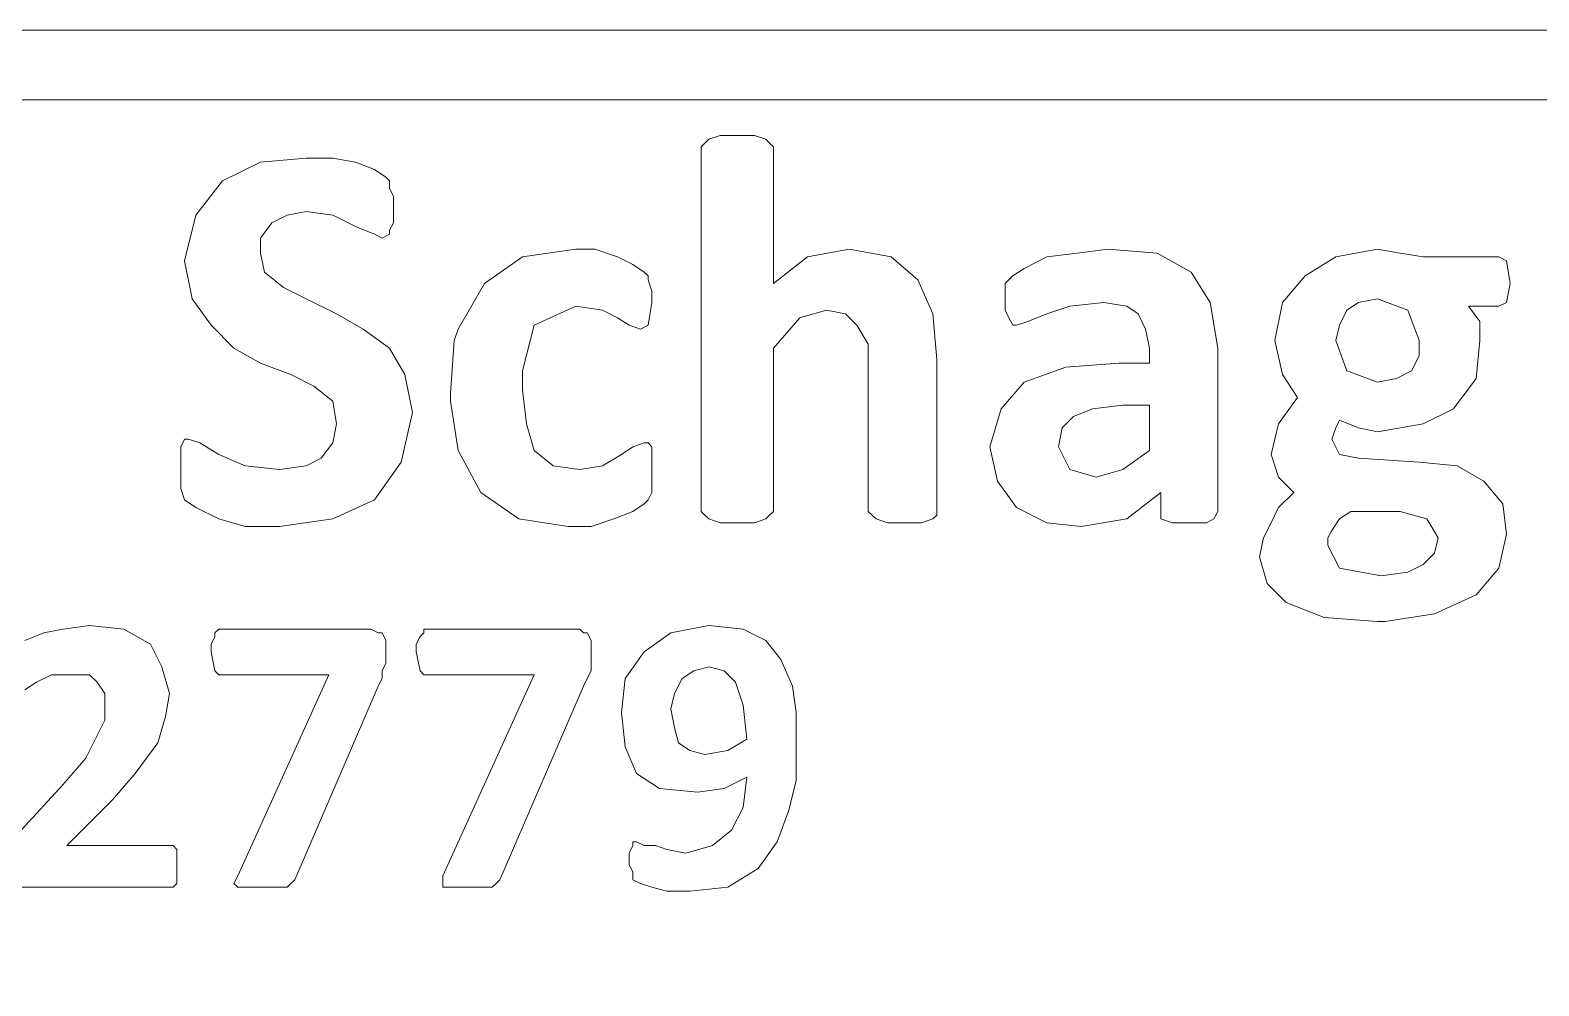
# Model space of a CAD drawing. Header units: millimetres. Extents: x 0 to 85, y -110 to 0.
# Drawn here: x 64.95 to 75.53, y -45.1 to -38.4 of the extents above; entities that cross this region are included whole.
import ezdxf

# ---------------------------------------------------------------- set-up
doc = ezdxf.new("R2010")
doc.units = ezdxf.units.MM
doc.header["$LTSCALE"] = 25.4
doc.layers.add('engraving', color=3, linetype='Continuous', lineweight=5)

msp = doc.modelspace()

# ---------------------------------------------------------------- linework, layer by layer
at = {"layer": 'engraving'}
for points in [[(44.56, -38.399), (44.56, -48.481), (83.462, -48.481), (83.462, -38.399)], [(45.048, -38.887), (45.048, -47.994), (82.974, -47.994), (82.974, -38.887)]]:
    msp.add_lwpolyline(points, close=True, dxfattribs=at)
at = {"layer": 'engraving', "lineweight": 0}
for points in [[(70.163, -40.176), (70.163, -39.218), (70.136, -39.191), (70.109, -39.164), (70.03, -39.138), (69.923, -39.138), (69.79, -39.138), (69.71, -39.164), (69.683, -39.191), (69.657, -39.218), (69.657, -41.774), (69.683, -41.8), (69.71, -41.827), (69.79, -41.854), (69.923, -41.854), (70.03, -41.854), (70.109, -41.827), (70.136, -41.8), (70.163, -41.774), (70.163, -40.629), (70.349, -40.416), (70.535, -40.363), (70.669, -40.389), (70.748, -40.469), (70.828, -40.602), (70.828, -40.789), (70.828, -41.774), (70.855, -41.8), (70.882, -41.827), (70.962, -41.854), (71.068, -41.854), (71.201, -41.854), (71.281, -41.827), (71.308, -41.8), (71.308, -41.774), (71.308, -40.709), (71.281, -40.389), (71.175, -40.15), (70.988, -39.99), (70.695, -39.936), (70.402, -39.99)], [(67.5, -39.644), (67.5, -39.564), (67.473, -39.51), (67.473, -39.457), (67.447, -39.431), (67.367, -39.377), (67.234, -39.324), (67.074, -39.297), (66.888, -39.297), (66.568, -39.324), (66.302, -39.457), (66.115, -39.697), (66.035, -40.016), (66.089, -40.283), (66.222, -40.469), (66.382, -40.629), (66.568, -40.735), (66.781, -40.815), (66.941, -40.895), (67.074, -41.002), (67.101, -41.161), (67.074, -41.294), (66.994, -41.401), (66.888, -41.454), (66.701, -41.481), (66.461, -41.454), (66.275, -41.374), (66.142, -41.294), (66.062, -41.268), (66.035, -41.268), (66.009, -41.321), (66.009, -41.374), (66.009, -41.481), (66.009, -41.614), (66.035, -41.694), (66.115, -41.747), (66.275, -41.827), (66.461, -41.88), (66.701, -41.88), (67.074, -41.827), (67.367, -41.694), (67.553, -41.428), (67.633, -41.081), (67.58, -40.815), (67.473, -40.629), (67.287, -40.496), (67.101, -40.389), (66.888, -40.283), (66.728, -40.203), (66.595, -40.096), (66.568, -39.963), (66.568, -39.857), (66.648, -39.75), (66.754, -39.697), (66.888, -39.67), (67.074, -39.697), (67.234, -39.777), (67.367, -39.83), (67.42, -39.857), (67.473, -39.83), (67.473, -39.803), (67.5, -39.75)], [(69.311, -40.309), (69.311, -40.309), (69.311, -40.229), (69.284, -40.15), (69.284, -40.123), (69.257, -40.096), (69.177, -40.043), (69.071, -39.99), (68.911, -39.936), (68.778, -39.936), (68.405, -39.99), (68.139, -40.176), (67.953, -40.496), (67.926, -40.576), (67.899, -40.948), (67.899, -41.002), (67.953, -41.348), (68.112, -41.641), (68.379, -41.827), (68.725, -41.88), (68.885, -41.88), (69.044, -41.827), (69.177, -41.774), (69.257, -41.721), (69.284, -41.694), (69.311, -41.641), (69.311, -41.587), (69.311, -41.507), (69.311, -41.401), (69.311, -41.321), (69.284, -41.294), (69.257, -41.294), (69.177, -41.321), (69.098, -41.374), (68.964, -41.454), (68.805, -41.481), (68.618, -41.454), (68.485, -41.348), (68.432, -41.161), (68.405, -40.922), (68.405, -40.789), (68.485, -40.469), (68.778, -40.336), (68.964, -40.363), (69.071, -40.416), (69.151, -40.469), (69.231, -40.496), (69.284, -40.469)], [(72.879, -41.641), (72.879, -41.774), (72.879, -41.827), (72.959, -41.854), (73.065, -41.854), (73.198, -41.854), (73.251, -41.827), (73.278, -41.774), (73.278, -40.629), (73.225, -40.309), (73.092, -40.096), (72.852, -39.963), (72.506, -39.936), (72.293, -39.963), (72.08, -39.99), (71.92, -40.07), (71.84, -40.123), (71.787, -40.176), (71.787, -40.283), (71.787, -40.283), (71.787, -40.363), (71.814, -40.416), (71.84, -40.469), (71.867, -40.469), (71.947, -40.442), (72.08, -40.389), (72.24, -40.336), (72.479, -40.309), (72.639, -40.336), (72.719, -40.389), (72.772, -40.496), (72.799, -40.629), (72.799, -40.735), (72.639, -40.735), (72.586, -40.735), (72.213, -40.762), (71.92, -40.868), (71.76, -41.055), (71.68, -41.321), (71.734, -41.561), (71.867, -41.747), (72.08, -41.854), (72.319, -41.88), (72.639, -41.827)], [(74.929, -41.055), (75.089, -40.842), (75.115, -40.576), (75.115, -40.442), (75.035, -40.336), (75.248, -40.336), (75.302, -40.309), (75.328, -40.176), (75.302, -40.016), (75.248, -39.99), (74.716, -39.99), (74.556, -39.963), (74.396, -39.936), (74.104, -39.99), (73.89, -40.123), (73.731, -40.309), (73.677, -40.576), (73.731, -40.815), (73.837, -40.975), (73.704, -41.161), (73.651, -41.374), (73.704, -41.534), (73.811, -41.641), (73.704, -41.747), (73.651, -41.854), (73.598, -41.96), (73.571, -42.093), (73.624, -42.28), (73.757, -42.413), (74.024, -42.519), (74.396, -42.546), (74.45, -42.546), (74.796, -42.493), (75.089, -42.36), (75.248, -42.173), (75.302, -41.934), (75.275, -41.721), (75.142, -41.561), (74.956, -41.454), (74.689, -41.428), (74.263, -41.401), (74.13, -41.374), (74.077, -41.268), (74.104, -41.188), (74.13, -41.135), (74.263, -41.188), (74.396, -41.215), (74.716, -41.161)], [(74.396, -40.868), (74.183, -40.789), (74.104, -40.576), (74.13, -40.469), (74.183, -40.363), (74.263, -40.309), (74.396, -40.283), (74.609, -40.363), (74.689, -40.576), (74.689, -40.682), (74.636, -40.789), (74.53, -40.842)], [(72.799, -41.028), (72.799, -41.348), (72.612, -41.481), (72.426, -41.534), (72.24, -41.481), (72.16, -41.321), (72.186, -41.188), (72.266, -41.108), (72.399, -41.055), (72.612, -41.028)], [(74.21, -41.774), (74.556, -41.774), (74.743, -41.827), (74.822, -41.96), (74.796, -42.067), (74.716, -42.147), (74.609, -42.2), (74.423, -42.226), (74.13, -42.173), (74.05, -42.013), (74.05, -41.96), (74.077, -41.907), (74.13, -41.827)], [(67.34, -42.599), (66.275, -42.599), (66.248, -42.626), (66.248, -42.652), (66.222, -42.706), (66.222, -42.759), (66.248, -42.892), (66.275, -42.919), (67.047, -42.919), (66.408, -44.33), (66.382, -44.383), (66.408, -44.41), (66.488, -44.41), (66.595, -44.41), (66.675, -44.41), (66.754, -44.41), (66.781, -44.383), (66.808, -44.357), (67.393, -42.999), (67.42, -42.945), (67.42, -42.892), (67.447, -42.839), (67.447, -42.759), (67.447, -42.679), (67.42, -42.626), (67.393, -42.626)], [(68.805, -42.599), (67.713, -42.599), (67.713, -42.626), (67.686, -42.652), (67.66, -42.706), (67.66, -42.759), (67.686, -42.892), (67.713, -42.919), (68.485, -42.919), (67.846, -44.33), (67.846, -44.383), (67.846, -44.41), (67.926, -44.41), (68.033, -44.41), (68.139, -44.41), (68.192, -44.41), (68.219, -44.383), (68.246, -44.357), (68.831, -42.999), (68.858, -42.945), (68.885, -42.892), (68.885, -42.839), (68.885, -42.759), (68.885, -42.679), (68.858, -42.626), (68.831, -42.626)], [(69.55, -44.17), (69.417, -44.144), (69.337, -44.117), (69.257, -44.117), (69.204, -44.09), (69.177, -44.09), (69.177, -44.117), (69.151, -44.17), (69.151, -44.25), (69.177, -44.303), (69.177, -44.357), (69.231, -44.383), (69.311, -44.41), (69.417, -44.436), (69.55, -44.436), (69.577, -44.436), (69.843, -44.41), (70.056, -44.277), (70.189, -44.09), (70.269, -43.877), (70.322, -43.664), (70.322, -43.425), (70.322, -43.185), (70.296, -42.999), (70.216, -42.812), (70.109, -42.679), (69.95, -42.599), (69.71, -42.573), (69.71, -42.573), (69.444, -42.626), (69.257, -42.759), (69.124, -42.945), (69.098, -43.185), (69.124, -43.425), (69.204, -43.611), (69.364, -43.718), (69.63, -43.744), (69.817, -43.718), (69.976, -43.638), (69.95, -43.851), (69.87, -44.01), (69.737, -44.117)], [(69.683, -43.478), (69.577, -43.451), (69.497, -43.398), (69.47, -43.292), (69.444, -43.158), (69.47, -43.052), (69.524, -42.945), (69.604, -42.892), (69.71, -42.865), (69.817, -42.892), (69.896, -42.972), (69.95, -43.132), (69.976, -43.371), (69.843, -43.451)]]:
    msp.add_lwpolyline(points, close=True, dxfattribs=at)
for points in [[(64.89, -44.41), (65.929, -44.41), (65.956, -44.41), (65.982, -44.383), (65.982, -44.33), (65.982, -44.25), (65.982, -44.197), (65.982, -44.144), (65.956, -44.117), (65.929, -44.117), (65.21, -44.117), (65.423, -43.904), (65.53, -43.797), (65.689, -43.611), (65.849, -43.398), (65.902, -43.212), (65.929, -43.052), (65.876, -42.865), (65.796, -42.706), (65.609, -42.599), (65.37, -42.573), (65.183, -42.599), (65.05, -42.626), (64.917, -42.679)], [(64.917, -43.025), (64.997, -42.972), (65.104, -42.919), (65.263, -42.919), (65.37, -42.919), (65.423, -42.972), (65.476, -43.052), (65.476, -43.132), (65.476, -43.238), (65.423, -43.345), (65.343, -43.505), (65.183, -43.691), (64.89, -44.01)]]:
    msp.add_lwpolyline(points, dxfattribs=at)

doc.saveas('drawing.dxf')
